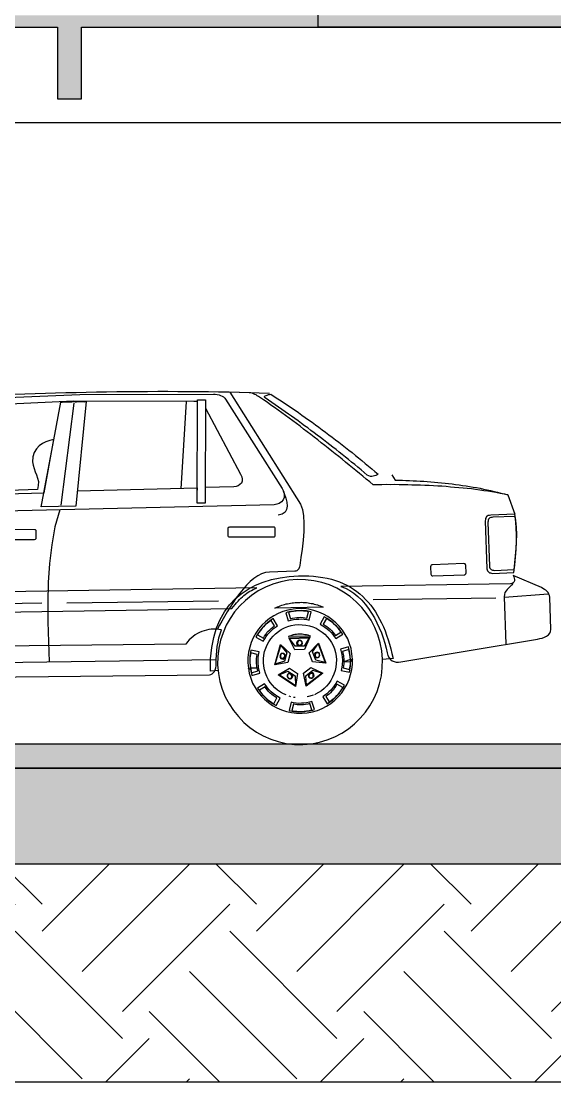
# Model space of a CAD drawing. Header units: metres. Extents: x 2750 to 2938, y 1259 to 1403.
# Drawn here: x 2907.512 to 2909.747, y 1377.209 to 1381.647 of the extents above; entities that cross this region are included whole.
import ezdxf

# ---------------------------------------------------------------- set-up
doc = ezdxf.new("R2010")
doc.units = ezdxf.units.M
for name, color, linetype in [('4', 6, 'Continuous'), ('A', 3, 'Continuous'), ('HATCH', 250, 'Continuous'), ('MURO', 5, 'Continuous'), ('SECCION', 6, 'Continuous')]:
    doc.layers.add(name, color=color, linetype=linetype)

# ---------------------------------------------------------------- blocks, each defined once
blk = doc.blocks.new('autos atras')
at = {"color": 8}
blk.add_line((439.3916, -208.9678), (439.4209, -209.0492), dxfattribs=at)
at = {"color": 8, "linetype": 'Continuous'}
for points in [[(438.446, -208.941), (438.4526, -208.9549), (438.4552, -208.967), (438.4542, -208.9787), (438.4503, -208.9886), (438.4435, -208.9969), (438.4343, -209.0034), (438.4239, -209.0071), (438.4123, -209.009), (436.5642, -209.0529)], [(437.1292, -208.568), (437.5997, -208.548), (438.1582, -208.5462), (438.1664, -208.5467), (438.1745, -208.5477), (438.1821, -208.5493), (438.1885, -208.5515), (438.195, -208.5549), (438.2009, -208.5583), (438.2056, -208.5628), (438.2092, -208.5674), (438.446, -208.941)], [(438.393, -208.5432), (438.3505, -208.5417), (438.3081, -208.5407), (438.2656, -208.5397), (438.2232, -208.5387), (438.1802, -208.5377), (438.1377, -208.5373), (438.0953, -208.5369), (438.0528, -208.5365), (438.0098, -208.5361), (437.9674, -208.5357), (437.925, -208.5359), (437.8819, -208.536), (437.8395, -208.5362), (437.7965, -208.537), (437.7541, -208.5371), (437.7111, -208.5379), (437.6687, -208.5387), (437.6257, -208.5394), (437.5833, -208.5408), (437.5403, -208.5415), (437.4973, -208.5429), (437.4549, -208.5442), (437.4119, -208.5456), (437.3689, -208.5469), (437.3265, -208.5482)], [(438.9053, -208.884), (438.9197, -208.9059), (438.9348, -208.9062), (438.9499, -208.9065), (438.9644, -208.9074), (438.9796, -208.9077), (438.9947, -208.9086), (439.0092, -208.9089), (439.0243, -208.9098), (439.0389, -208.9107), (439.054, -208.9122), (439.0686, -208.9131), (439.0837, -208.9146), (439.0983, -208.9155), (439.1134, -208.9169), (439.128, -208.9184), (439.1425, -208.9205), (439.1577, -208.922), (439.1722, -208.924), (439.1868, -208.9261), (439.2019, -208.9281), (439.2165, -208.9302), (439.2311, -208.9323), (439.2457, -208.9349), (439.2602, -208.9376), (439.2748, -208.9402), (439.2894, -208.9435), (439.304, -208.9461), (439.3186, -208.9493), (439.3332, -208.9532), (439.3478, -208.9564), (439.3624, -208.9602), (439.377, -208.964), (439.3916, -208.9678), (439.3752, -208.9646), (439.3583, -208.9614), (439.3414, -208.9582), (439.3245, -208.9556), (439.3076, -208.953), (439.2907, -208.9504), (439.2732, -208.9478), (439.2563, -208.9458), (439.2388, -208.9432), (439.2214, -208.9412), (439.2039, -208.9397), (439.1864, -208.9377), (439.1684, -208.9363), (439.1509, -208.9349), (439.1329, -208.9334), (439.1154, -208.932), (439.0974, -208.9312), (439.0793, -208.9298), (439.0619, -208.9289), (439.0439, -208.9281), (439.0258, -208.9278), (439.0078, -208.927), (438.9898, -208.9267), (438.9717, -208.9259), (438.9537, -208.9256), (438.9357, -208.9253), (438.9171, -208.9251), (438.8991, -208.9254), (438.881, -208.9251), (438.863, -208.9255), (438.845, -208.9252), (438.827, -208.9255), (438.8128, -208.9136), (438.7981, -208.9016), (438.7839, -208.8902), (438.7698, -208.8783), (438.755, -208.8664), (438.7409, -208.8544), (438.7261, -208.843), (438.712, -208.8311), (438.6972, -208.8191), (438.6831, -208.8078), (438.6683, -208.7958), (438.6536, -208.7845), (438.6395, -208.7725), (438.6247, -208.7611), (438.61, -208.7498), (438.5952, -208.7378), (438.5805, -208.7265), (438.5658, -208.7151), (438.5505, -208.7038), (438.5357, -208.6924), (438.521, -208.681), (438.5057, -208.6697), (438.4904, -208.6583), (438.4756, -208.647), (438.4603, -208.6362), (438.445, -208.6248), (438.4297, -208.6135), (438.4144, -208.6027), (438.3991, -208.5919), (438.3832, -208.5806), (438.3679, -208.5698), (438.352, -208.5591), (438.3473, -208.5557), (438.342, -208.5529), (438.3373, -208.5494), (438.3314, -208.5472), (438.3262, -208.5444), (438.3203, -208.5428), (438.3145, -208.5411), (438.3081, -208.5407), (438.2273, -208.5386), (438.5233, -209.0071), (438.5312, -209.0284), (438.5358, -209.0551), (438.5369, -209.0865), (438.5364, -209.1213), (438.5335, -209.158), (438.5295, -209.1947), (438.5249, -209.2302), (438.5203, -209.264), (438.5192, -209.2687), (438.5175, -209.2728), (438.5159, -209.2769), (438.5136, -209.2799), (438.5108, -209.2828), (438.5073, -209.2852), (438.5033, -209.2864), (438.4986, -209.2871), (438.3929, -209.2907), (438.3761, -209.2928), (438.3599, -209.2983), (438.3438, -209.3067), (438.3283, -209.3174), (438.3122, -209.3305), (438.2974, -209.3453), (438.2826, -209.3619), (438.2684, -209.3795), (438.2542, -209.3984), (438.2411, -209.4178), (438.2281, -209.4378), (438.2163, -209.4572), (438.2044, -209.4772), (438.1937, -209.4959), (438.1836, -209.5136), (438.174, -209.5306)], [(438.8483, -208.8816), (438.8437, -208.8845), (438.8385, -208.887), (438.8333, -208.8888), (438.8275, -208.8901), (438.8217, -208.8907), (438.8159, -208.8903), (438.8095, -208.8886), (438.8025, -208.8853), (438.7895, -208.8745), (438.7765, -208.8631), (438.7629, -208.8523), (438.75, -208.8414), (438.737, -208.8306), (438.724, -208.8204), (438.711, -208.8096), (438.6981, -208.7994), (438.6851, -208.7891), (438.6721, -208.7783), (438.6585, -208.7681), (438.6456, -208.7579), (438.6326, -208.7482), (438.6196, -208.738), (438.6061, -208.7277), (438.5931, -208.7181), (438.5796, -208.7079), (438.5666, -208.6982), (438.5531, -208.688), (438.5401, -208.6784), (438.5266, -208.6687), (438.513, -208.6585), (438.4995, -208.6488), (438.4859, -208.6392), (438.4724, -208.6296), (438.4583, -208.62), (438.4447, -208.6103), (438.4312, -208.6007), (438.4171, -208.5905), (438.4029, -208.5808), (438.3888, -208.5712), (438.3747, -208.5616), (438.3723, -208.5587), (438.3729, -208.5564), (438.3752, -208.554), (438.3786, -208.5522), (438.3832, -208.5504), (438.3884, -208.5485), (438.3936, -208.5473), (438.3983, -208.546), (438.413, -208.5557), (438.4277, -208.5653), (438.4424, -208.5749), (438.4565, -208.5845), (438.4712, -208.5942), (438.4859, -208.6038), (438.5, -208.614), (438.5147, -208.6236), (438.5289, -208.6338), (438.543, -208.644), (438.5571, -208.6542), (438.5713, -208.6639), (438.586, -208.6741), (438.5995, -208.6849), (438.6136, -208.6951), (438.6278, -208.7053), (438.6419, -208.7161), (438.6561, -208.7263), (438.6696, -208.7371), (438.6838, -208.7479), (438.6979, -208.7587), (438.7115, -208.7695), (438.725, -208.7803), (438.7392, -208.7911), (438.7527, -208.8025), (438.7663, -208.8133), (438.7804, -208.8246), (438.794, -208.836), (438.8076, -208.8474), (438.8212, -208.8588), (438.8347, -208.8702), (438.8483, -208.8816)], [(438.0924, -208.5707), (438.0902, -208.5777), (438.0838, -208.5772), (438.0768, -208.5767), (437.5729, -208.5764), (437.1843, -208.5932)], [(437.4897, -208.7371), (437.5189, -208.5797), (437.5258, -208.5796), (437.5328, -208.5789), (437.5392, -208.5787), (437.5462, -208.5786), (437.5531, -208.5785), (437.5595, -208.5784), (437.5659, -208.5783), (437.5729, -208.5776), (437.5793, -208.578), (437.5857, -208.5779), (437.592, -208.5778), (437.599, -208.5777), (437.6054, -208.5776), (437.6118, -208.5775), (437.6188, -208.5779), (437.6252, -208.5778), (437.5818, -209.0145), (437.4377, -209.0182), (437.4483, -208.9611), (437.4483, -208.9599), (437.4897, -208.7371)], [(437.5742, -208.5839), (437.5196, -209.0115)], [(438.0448, -208.5767), (438.0223, -208.9427)], [(438.1249, -208.5701), (438.1245, -209.002), (438.0908, -209.0026), (438.0924, -208.5707), (438.1249, -208.5701)], [(438.125, -208.605), (438.2717, -208.8814), (438.2771, -208.8917), (438.279, -208.9016), (438.2786, -208.9103), (438.2753, -208.9185), (438.2696, -208.925), (438.2621, -208.9298), (438.2534, -208.9328), (438.2436, -208.9342), (438.1245, -208.9369), (438.1245, -208.9403)], [(437.4902, -208.736), (437.4735, -208.7398), (437.4573, -208.7453), (437.4423, -208.7531), (437.4285, -208.7632), (437.4171, -208.7756), (437.4081, -208.7909), (437.4026, -208.809), (437.4012, -208.8294), (437.4032, -208.8439), (437.4076, -208.8578), (437.4124, -208.8711), (437.4179, -208.8843), (437.4222, -208.8976), (437.4254, -208.9121), (437.4251, -208.9284), (437.4219, -208.9458), (436.9863, -208.9612)], [(436.6983, -208.9791), (437.4495, -208.9599), (437.4902, -208.736)], [(437.5882, -208.9505), (438.0908, -208.938), (438.091, -208.9485)], [(438.4502, -208.9514), (438.4563, -208.9658), (438.4612, -208.9814), (438.4656, -208.9982), (438.4665, -209.0145), (438.465, -209.029), (438.4582, -209.0408), (438.4467, -209.0491), (438.4288, -209.0523)], [(437.5147, -209.0302), (437.495, -209.1021), (437.4812, -209.1773), (437.4722, -209.2553), (437.4666, -209.3351), (437.4646, -209.4165), (437.4649, -209.4996), (437.4675, -209.5833), (437.4713, -209.6669)], [(439.4209, -209.0492), (439.3193, -209.0528), (439.314, -209.0535), (439.3088, -209.0547), (439.3048, -209.0565), (439.3019, -209.0589), (439.2997, -209.0624), (439.2974, -209.066), (439.2969, -209.0712), (439.2964, -209.0764), (439.3035, -209.2774), (439.3042, -209.2821), (439.306, -209.2861), (439.3083, -209.289), (439.3113, -209.2912), (439.3148, -209.2935), (439.3183, -209.2946), (439.3224, -209.2957), (439.3265, -209.2962), (439.416, -209.2929), (439.42, -209.2614), (439.4235, -209.2288), (439.4259, -209.1962), (439.4276, -209.1642), (439.4282, -209.1334), (439.4271, -209.1032), (439.4249, -209.0753), (439.4209, -209.0492)], [(439.4211, -209.058), (439.3287, -209.0613), (439.3235, -209.062), (439.3194, -209.0627), (439.3154, -209.0645), (439.3125, -209.0669), (439.3103, -209.0698), (439.3086, -209.0733), (439.3081, -209.0774), (439.3076, -209.0826), (439.3138, -209.2668), (439.3144, -209.2708), (439.3162, -209.2743), (439.318, -209.2772), (439.321, -209.2795), (439.3239, -209.2811), (439.3274, -209.2822), (439.3309, -209.2833), (439.335, -209.2838), (439.4169, -209.2806), (439.4205, -209.2515), (439.4234, -209.2224), (439.4258, -209.1927), (439.427, -209.1631), (439.4277, -209.1346), (439.4266, -209.1072), (439.4244, -209.0817), (439.4211, -209.058)], [(437.4103, -209.1135), (437.2244, -209.1133), (437.2221, -209.1139), (437.2198, -209.1151), (437.2186, -209.1175), (437.2181, -209.1198), (437.218, -209.1477), (437.2186, -209.15), (437.2198, -209.1523), (437.2216, -209.154), (437.2245, -209.1545), (437.4099, -209.1542), (437.4128, -209.1535), (437.4151, -209.1523), (437.4162, -209.1506), (437.4168, -209.1477), (437.4169, -209.1203), (437.4162, -209.1174), (437.415, -209.1151), (437.4133, -209.114), (437.4103, -209.1135)], [(438.4111, -209.1026), (438.2257, -209.103), (438.2228, -209.1037), (438.2205, -209.1049), (438.2193, -209.1066), (438.2188, -209.1096), (438.2187, -209.1369), (438.2193, -209.1398), (438.2206, -209.1421), (438.2223, -209.1432), (438.2252, -209.1437), (438.4112, -209.1439), (438.4135, -209.1433), (438.4158, -209.1421), (438.417, -209.1397), (438.4175, -209.1374), (438.4176, -209.1095), (438.417, -209.1072), (438.4158, -209.1049), (438.414, -209.1032), (438.4111, -209.1026)], [(439.2066, -209.2553), (439.0753, -209.26), (439.0724, -209.2606), (439.0701, -209.2624), (439.0684, -209.2647), (439.0679, -209.2683), (439.069, -209.299), (439.0697, -209.3025), (439.0715, -209.3048), (439.0738, -209.3065), (439.0773, -209.307), (439.208, -209.3024), (439.2115, -209.3017), (439.2138, -209.3), (439.2155, -209.2976), (439.216, -209.2941), (439.2149, -209.2627), (439.2142, -209.2598), (439.2125, -209.2569), (439.2101, -209.2558), (439.2066, -209.2553)], [(438.1782, -209.7026), (438.1457, -209.7049), (438.1465, -209.6543), (438.1515, -209.6071), (438.1595, -209.564), (438.1715, -209.5248), (438.1866, -209.4891), (438.2041, -209.4574), (438.2251, -209.4285), (438.249, -209.4031), (438.2748, -209.3812), (438.3035, -209.3621), (438.334, -209.3458), (438.3669, -209.3324), (438.4016, -209.3225), (438.4375, -209.3149), (438.4758, -209.3096), (438.5147, -209.3071), (438.5362, -209.3068), (438.5577, -209.307), (438.5781, -209.3084), (438.5973, -209.3103), (438.6165, -209.3135), (438.6352, -209.3166), (438.6527, -209.321), (438.6696, -209.3265), (438.686, -209.332), (438.7018, -209.3387), (438.7171, -209.346), (438.7317, -209.3539), (438.7453, -209.3629), (438.7588, -209.3726), (438.7718, -209.3822), (438.7842, -209.393), (438.7954, -209.405), (438.8067, -209.417), (438.8174, -209.4296), (438.8275, -209.4434), (438.837, -209.4578), (438.846, -209.4722), (438.8544, -209.4877), (438.8623, -209.5038), (438.8701, -209.5205), (438.8774, -209.5373), (438.8835, -209.5552), (438.8897, -209.5737), (438.8958, -209.5927), (438.9008, -209.6124), (438.9058, -209.6321), (438.9103, -209.6529), (438.8661, -209.656), (438.8661, -209.6514), (438.8658, -209.6514)], [(439.4133, -209.3051), (439.4163, -209.3103), (439.4175, -209.3161), (439.4188, -209.3219), (439.4183, -209.3271), (439.4167, -209.3324), (439.4132, -209.3365), (439.4092, -209.3389), (439.4028, -209.3402), (438.6922, -209.3511), (438.7109, -209.3583), (438.7297, -209.3679), (438.7467, -209.3797), (438.7632, -209.3934), (438.7792, -209.4088), (438.7935, -209.4254), (438.8077, -209.4432), (438.8203, -209.4621), (438.8323, -209.4823), (438.8431, -209.503), (438.8528, -209.5238), (438.8619, -209.5451), (438.8692, -209.5665), (438.876, -209.5879), (438.881, -209.6087), (438.8854, -209.629), (438.8891, -209.6399), (438.8939, -209.6491), (438.8999, -209.6566), (438.9069, -209.6617), (438.9151, -209.6656), (438.9239, -209.6672), (438.9332, -209.6676), (438.9431, -209.6663), (439.5157, -209.5713), (439.5255, -209.5693), (439.5347, -209.5668), (439.5446, -209.5632), (439.5532, -209.559), (439.5607, -209.5536), (439.5664, -209.5471), (439.5703, -209.5401), (439.5713, -209.5313), (439.5666, -209.3954), (439.5659, -209.3884), (439.5634, -209.3827), (439.5598, -209.3769), (439.5551, -209.3718), (439.5498, -209.3672), (439.5439, -209.3632), (439.538, -209.3593), (439.5316, -209.3553), (439.4133, -209.3051)], [(438.2358, -209.4429), (438.2426, -209.4346), (438.2488, -209.4264), (438.2557, -209.4193), (438.2614, -209.4122), (438.2676, -209.4057), (438.2734, -209.3998), (438.2797, -209.3945), (438.2854, -209.3891), (438.2917, -209.3844), (438.298, -209.3796), (438.3043, -209.3754), (438.3106, -209.3712), (438.3175, -209.3676), (438.3245, -209.364), (438.3319, -209.3604), (438.34, -209.3568), (436.2278, -209.3902)], [(436.2903, -209.4746), (438.2358, -209.4429)], [(438.5091, -209.3223), (438.4737, -209.3253), (438.4401, -209.3317), (438.4072, -209.3416), (438.376, -209.3544), (438.346, -209.37), (438.3185, -209.3885), (438.2927, -209.4093), (438.2687, -209.4324), (438.247, -209.4572), (438.2284, -209.4849), (438.212, -209.5136), (438.1986, -209.5447), (438.1881, -209.5762), (438.1806, -209.6095), (438.1765, -209.6439), (438.176, -209.6794), (438.179, -209.7147), (438.1854, -209.7483), (438.1953, -209.7813), (438.208, -209.8124), (438.2237, -209.8424), (438.2422, -209.87), (438.263, -209.8957), (438.2861, -209.9197), (438.3109, -209.9414), (438.3385, -209.9601), (438.3673, -209.9764), (438.3983, -209.9898), (438.4299, -210.0003), (438.4632, -210.0079), (438.4975, -210.0119), (438.533, -210.0124), (438.5684, -210.0095), (438.602, -210.003), (438.635, -209.9932), (438.6661, -209.9804), (438.6961, -209.9648), (438.7236, -209.9463), (438.7494, -209.9254), (438.7734, -209.9023), (438.7951, -209.8776), (438.8138, -209.8499), (438.8301, -209.8211), (438.8435, -209.7901), (438.854, -209.7585), (438.8616, -209.7253), (438.8656, -209.6909), (438.8661, -209.6554), (438.8632, -209.62), (438.8568, -209.5865), (438.8469, -209.5535), (438.8341, -209.5223), (438.8185, -209.4924), (438.7999, -209.4648), (438.7792, -209.439), (438.7561, -209.415), (438.7313, -209.3934), (438.7036, -209.3747), (438.6748, -209.3583), (438.6438, -209.3449), (438.6122, -209.3345), (438.5789, -209.3269), (438.5446, -209.3229), (438.5091, -209.3223)], [(439.4115, -209.3389), (439.4064, -209.3453), (439.4007, -209.3513), (439.395, -209.3572), (439.3887, -209.3631), (439.3836, -209.3696), (439.3791, -209.3766), (439.3769, -209.3848), (439.3759, -209.3947), (439.3829, -209.5922)], [(439.3411, -209.3994), (438.8268, -209.4068)], [(439.3765, -209.3953), (439.5605, -209.3816)], [(437.4396, -209.421), (436.5402, -209.4358)], [(438.1794, -209.4125), (437.5443, -209.4209)], [(438.5136, -209.4438), (438.4916, -209.4459), (438.4701, -209.4498), (438.4493, -209.4559), (438.4291, -209.4639), (438.4107, -209.4741), (438.3929, -209.4854), (438.3763, -209.4991), (438.3614, -209.5133), (438.3477, -209.5298), (438.3359, -209.5469), (438.3251, -209.5657), (438.3168, -209.585), (438.3102, -209.6055), (438.3053, -209.6265), (438.3028, -209.648), (438.3026, -209.6707), (438.3047, -209.6927), (438.3086, -209.7142), (438.3148, -209.735), (438.3227, -209.7552), (438.3329, -209.7736), (438.3443, -209.7914), (438.3579, -209.808), (438.3721, -209.8229), (438.3887, -209.8366), (438.4057, -209.8485), (438.4245, -209.8592), (438.4439, -209.8675), (438.4643, -209.8742), (438.4853, -209.879), (438.5069, -209.8815), (438.5295, -209.8817), (438.5516, -209.8796), (438.573, -209.8757), (438.5939, -209.8695), (438.6141, -209.8616), (438.6325, -209.8514), (438.6503, -209.8401), (438.6669, -209.8264), (438.6817, -209.8116), (438.6954, -209.7957), (438.7073, -209.7786), (438.718, -209.7598), (438.7264, -209.7405), (438.733, -209.72), (438.7379, -209.699), (438.7404, -209.6774), (438.7406, -209.6548), (438.7384, -209.6327), (438.7346, -209.6113), (438.7284, -209.5905), (438.7205, -209.5703), (438.7103, -209.5519), (438.6989, -209.534), (438.6852, -209.5174), (438.6704, -209.5026), (438.6545, -209.4889), (438.6374, -209.477), (438.6186, -209.4663), (438.5993, -209.4579), (438.5788, -209.4513), (438.5579, -209.4465), (438.5363, -209.4439), (438.5136, -209.4438)], [(438.4159, -209.4414), (438.4217, -209.439), (438.4269, -209.4366), (438.4326, -209.4342), (438.4384, -209.4317), (438.4442, -209.4299), (438.4506, -209.428), (438.4563, -209.4262), (438.4627, -209.4243), (438.4685, -209.4231), (438.4749, -209.4218), (438.4812, -209.4205), (438.4876, -209.4198), (438.494, -209.4191), (438.5004, -209.4184), (438.5068, -209.4177), (438.5131, -209.4176), (438.5201, -209.4175), (438.5271, -209.4174), (438.5341, -209.4178), (438.5405, -209.4183), (438.5475, -209.4187), (438.5545, -209.4198), (438.5609, -209.4208), (438.5673, -209.4219), (438.5743, -209.4229), (438.5807, -209.4246), (438.5871, -209.4262), (438.5936, -209.4284), (438.5994, -209.43), (438.6058, -209.4322), (438.6123, -209.4344), (438.6181, -209.4372), (438.4159, -209.4414)], [(438.4086, -209.4851), (438.3971, -209.4929), (438.3868, -209.5012), (438.377, -209.5095), (438.3679, -209.519), (438.3588, -209.5291), (438.3508, -209.5397), (438.3435, -209.5508), (438.3361, -209.5632), (438.3672, -209.5795), (438.3735, -209.5695), (438.3797, -209.5601), (438.3865, -209.5506), (438.3939, -209.5424), (438.4013, -209.5347), (438.4099, -209.5276), (438.4185, -209.521), (438.4271, -209.5151), (438.4086, -209.4851)], [(438.4, -209.4929), (438.3914, -209.4988), (438.3828, -209.5054), (438.3753, -209.5119), (438.3679, -209.5196), (438.3617, -209.5272), (438.3554, -209.5355), (438.3492, -209.5443), (438.3435, -209.5537), (438.3676, -209.5667), (438.3721, -209.559), (438.3772, -209.5514), (438.3823, -209.5443), (438.388, -209.5378), (438.3943, -209.5319), (438.4006, -209.5266), (438.4075, -209.5212), (438.4144, -209.5164), (438.4, -209.4929)], [(438.5679, -209.4573), (438.5609, -209.4557), (438.5545, -209.4547), (438.5475, -209.4536), (438.5411, -209.4531), (438.5347, -209.4527), (438.5277, -209.4522), (438.5213, -209.4524), (438.5149, -209.4525), (438.508, -209.4526), (438.5016, -209.4533), (438.4952, -209.454), (438.4882, -209.4553), (438.4813, -209.456), (438.4749, -209.4578), (438.468, -209.4591), (438.461, -209.461), (438.4715, -209.4945), (438.4825, -209.4914), (438.4941, -209.4894), (438.5051, -209.4881), (438.5161, -209.4873), (438.5278, -209.4871), (438.5382, -209.4881), (438.5493, -209.4896), (438.5598, -209.4918), (438.5679, -209.4573)], [(438.5563, -209.4569), (438.5458, -209.4548), (438.5353, -209.4538), (438.5254, -209.4529), (438.5149, -209.453), (438.5045, -209.4538), (438.4941, -209.4551), (438.4836, -209.4577), (438.4726, -209.4602), (438.4807, -209.4862), (438.4893, -209.4837), (438.4986, -209.4824), (438.5073, -209.4811), (438.516, -209.4803), (438.5247, -209.4802), (438.5335, -209.4812), (438.5416, -209.4822), (438.5498, -209.4838), (438.5563, -209.4569)], [(438.6998, -209.5503), (438.692, -209.5388), (438.6843, -209.5285), (438.6754, -209.5188), (438.6659, -209.5096), (438.6565, -209.5011), (438.6459, -209.4931), (438.6341, -209.4852), (438.6223, -209.4779), (438.606, -209.509), (438.616, -209.5152), (438.6254, -209.5214), (438.6349, -209.5282), (438.6431, -209.5356), (438.6508, -209.5436), (438.658, -209.5516), (438.6645, -209.5602), (438.6705, -209.5694), (438.6998, -209.5503)], [(438.6921, -209.5423), (438.6861, -209.5331), (438.6801, -209.5251), (438.673, -209.5171), (438.6659, -209.5102), (438.6577, -209.5034), (438.6494, -209.4972), (438.6406, -209.4909), (438.6312, -209.4853), (438.6182, -209.5093), (438.6259, -209.5138), (438.6335, -209.5189), (438.6406, -209.5246), (438.6471, -209.5303), (438.6536, -209.536), (438.659, -209.5429), (438.6643, -209.5498), (438.6691, -209.5567), (438.6921, -209.5423)], [(438.192, -209.532), (438.1815, -209.531), (438.1705, -209.5301), (438.16, -209.5303), (438.1496, -209.5304), (438.1397, -209.5318), (438.1293, -209.5337), (438.1194, -209.5368), (438.1096, -209.5399), (438.1004, -209.5435), (438.0912, -209.5483), (438.0825, -209.5537), (438.0739, -209.5603), (438.0653, -209.5668), (438.0573, -209.5745), (438.0499, -209.5828), (438.0425, -209.5922), (436.3358, -209.6104)], [(436.3869, -209.739), (438.1413, -209.7212), (438.1477, -209.72), (438.1535, -209.7169), (438.158, -209.7122), (438.1626, -209.7063), (438.1659, -209.6993), (438.1681, -209.6917), (438.1697, -209.6829), (438.1701, -209.6748), (438.1704, -209.6568), (438.1707, -209.6388), (438.1721, -209.6207), (438.1747, -209.6027), (438.1778, -209.5846), (438.1816, -209.5665), (438.1865, -209.549), (438.192, -209.532)], [(438.4625, -209.8044), (438.4525, -209.8005), (438.4396, -209.7932), (438.4273, -209.7847), (438.416, -209.775), (438.406, -209.7647), (438.3965, -209.7533), (438.3887, -209.7412), (438.3815, -209.728), (438.376, -209.7141), (438.3717, -209.6997), (438.3691, -209.6846), (438.3677, -209.6689), (438.368, -209.6532), (438.3694, -209.6381), (438.3727, -209.6235), (438.3776, -209.6089), (438.3832, -209.5955), (438.3905, -209.5825), (438.399, -209.5702), (438.4081, -209.559), (438.419, -209.5489), (438.4305, -209.5394), (438.4425, -209.5316), (438.4558, -209.5244), (438.4696, -209.5189), (438.4841, -209.5146), (438.4991, -209.512), (438.5148, -209.5106), (438.5305, -209.5109), (438.5456, -209.5124), (438.5602, -209.5156), (438.5749, -209.5206), (438.5883, -209.5261), (438.6012, -209.5335), (438.6136, -209.542), (438.6248, -209.551), (438.6349, -209.5619), (438.6444, -209.5734), (438.6521, -209.5854), (438.6594, -209.5987), (438.6648, -209.6125), (438.6692, -209.627), (438.6718, -209.6421), (438.6732, -209.6577), (438.6729, -209.6734), (438.6714, -209.6885), (438.6682, -209.7031), (438.6632, -209.7178), (438.6576, -209.7312), (438.6503, -209.7441), (438.6418, -209.7565), (438.6321, -209.7677), (438.6219, -209.7778), (438.6104, -209.7873), (438.5983, -209.795), (438.5862, -209.8017), (438.5862, -209.8017)], [(438.4733, -209.5601), (438.4784, -209.5577), (438.4837, -209.5559), (438.4889, -209.5541), (438.494, -209.5522), (438.4998, -209.551), (438.5056, -209.5503), (438.5114, -209.5496), (438.5173, -209.5495), (438.5236, -209.5494), (438.53, -209.5498), (438.5359, -209.5503), (438.5417, -209.5514), (438.5481, -209.5524), (438.554, -209.5541), (438.5592, -209.5563), (438.5651, -209.5585), (438.4733, -209.5601)], [(438.5617, -209.5638), (438.5393, -209.6142), (438.4998, -209.6155), (438.474, -209.5665), (438.5617, -209.5638)], [(438.5594, -209.5656), (438.5379, -209.6003), (438.5007, -209.6015), (438.4763, -209.5688), (438.5594, -209.5656)], [(438.5183, -209.5762), (438.5137, -209.5775), (438.5102, -209.5798), (438.508, -209.5839), (438.5069, -209.5886), (438.5082, -209.5932), (438.5105, -209.5967), (438.5141, -209.599), (438.5187, -209.6), (438.5233, -209.5988), (438.5274, -209.5964), (438.5296, -209.5923), (438.5307, -209.5876), (438.5295, -209.583), (438.5265, -209.5795), (438.523, -209.5773), (438.5183, -209.5762)], [(438.5189, -209.5774), (438.5154, -209.578), (438.5126, -209.5804), (438.5103, -209.5839), (438.5098, -209.5874), (438.5104, -209.5909), (438.5128, -209.5937), (438.5163, -209.596), (438.5198, -209.5965), (438.5233, -209.5953), (438.5267, -209.5929), (438.529, -209.59), (438.5295, -209.5865), (438.5283, -209.583), (438.5259, -209.5801), (438.523, -209.5779), (438.5189, -209.5774)], [(438.3156, -209.6176), (438.3114, -209.6438), (438.3107, -209.67), (438.3135, -209.6966), (438.3192, -209.7239), (438.3528, -209.7134), (438.3477, -209.6908), (438.3456, -209.6682), (438.3458, -209.6467), (438.3494, -209.6251), (438.3156, -209.6176)], [(438.3152, -209.6292), (438.3115, -209.6496), (438.3113, -209.6699), (438.3134, -209.6908), (438.3179, -209.7123), (438.3439, -209.7037), (438.3401, -209.6863), (438.3386, -209.6689), (438.3389, -209.652), (438.3421, -209.6351), (438.3152, -209.6292)], [(438.439, -209.5939), (438.4803, -209.6309), (438.4694, -209.6689), (438.4149, -209.6786), (438.439, -209.5939)], [(438.4402, -209.5974), (438.4663, -209.6283), (438.4559, -209.6639), (438.4172, -209.6768), (438.4402, -209.5974)], [(438.6287, -209.6713), (438.5739, -209.6659), (438.5599, -209.6284), (438.5987, -209.5887), (438.6287, -209.6713)], [(438.6258, -209.6696), (438.5866, -209.6598), (438.5738, -209.6246), (438.5976, -209.5917), (438.6258, -209.6696)], [(438.603, -209.6334), (438.6006, -209.6294), (438.5971, -209.6271), (438.593, -209.626), (438.5884, -209.6267), (438.5843, -209.6291), (438.5815, -209.6326), (438.5804, -209.6373), (438.5811, -209.6419), (438.5835, -209.646), (438.587, -209.6482), (438.5917, -209.6493), (438.5963, -209.6486), (438.6003, -209.6462), (438.6026, -209.6427), (438.6037, -209.6381), (438.603, -209.6334)], [(438.6025, -209.6351), (438.6007, -209.6317), (438.5971, -209.6294), (438.5936, -209.6283), (438.5902, -209.629), (438.5873, -209.6308), (438.585, -209.6343), (438.5839, -209.6378), (438.5846, -209.6413), (438.5864, -209.6447), (438.5899, -209.647), (438.5934, -209.6481), (438.5969, -209.6475), (438.6003, -209.6457), (438.602, -209.6421), (438.6031, -209.6386), (438.6025, -209.6351)], [(438.7276, -209.7096), (438.7324, -209.6834), (438.7325, -209.6572), (438.7297, -209.6306), (438.724, -209.6034), (438.6904, -209.6138), (438.6955, -209.6364), (438.6982, -209.6584), (438.6974, -209.6805), (438.6937, -209.7021), (438.7276, -209.7096)], [(438.728, -209.698), (438.7317, -209.6776), (438.7319, -209.6573), (438.7298, -209.6364), (438.7253, -209.615), (438.6993, -209.623), (438.7031, -209.6409), (438.7046, -209.6583), (438.7043, -209.6752), (438.7011, -209.6921), (438.728, -209.698)], [(438.1693, -209.6574), (436.3452, -209.6829)], [(438.4375, -209.6392), (438.437, -209.6439), (438.4382, -209.6485), (438.4412, -209.6519), (438.4453, -209.6542), (438.45, -209.6547), (438.4546, -209.6529), (438.458, -209.6499), (438.4602, -209.6458), (438.4608, -209.6412), (438.4589, -209.6366), (438.456, -209.6337), (438.4519, -209.6314), (438.4472, -209.631), (438.4426, -209.6322), (438.4397, -209.6351), (438.4375, -209.6392)], [(438.4386, -209.6387), (438.4387, -209.6427), (438.4393, -209.6462), (438.4417, -209.6491), (438.4452, -209.6507), (438.4487, -209.6512), (438.4522, -209.65), (438.4551, -209.6476), (438.4567, -209.6441), (438.4572, -209.6401), (438.456, -209.6366), (438.4537, -209.6337), (438.4507, -209.632), (438.4466, -209.6315), (438.4432, -209.6328), (438.4403, -209.6351), (438.4386, -209.6387)], [(438.7042, -209.667), (438.732, -209.6648), (438.7319, -209.6573), (438.7042, -209.667)], [(438.7406, -209.6548), (438.7326, -209.6648), (438.7325, -209.6572), (438.7406, -209.6548)], [(438.3135, -209.6966), (438.3048, -209.6939), (438.3047, -209.6927), (438.3135, -209.6966)], [(438.314, -209.6932), (438.3413, -209.6915), (438.3413, -209.6921), (438.314, -209.6932)], [(438.4296, -209.7202), (438.4774, -209.6926), (438.5103, -209.7146), (438.5026, -209.7694), (438.4296, -209.7202)], [(438.4331, -209.7201), (438.4706, -209.7049), (438.5012, -209.7253), (438.5019, -209.7665), (438.4331, -209.7201)], [(438.4723, -209.7357), (438.4764, -209.7373), (438.4811, -209.7373), (438.4851, -209.736), (438.4885, -209.7325), (438.4908, -209.7284), (438.4907, -209.7237), (438.4889, -209.7197), (438.4859, -209.7162), (438.4812, -209.7146), (438.4766, -209.7141), (438.4725, -209.7159), (438.4691, -209.7195), (438.4674, -209.7236), (438.4675, -209.7282), (438.4694, -209.7322), (438.4723, -209.7357)], [(438.4723, -209.7339), (438.4758, -209.7356), (438.4793, -209.7356), (438.4828, -209.7343), (438.4856, -209.7319), (438.4867, -209.7285), (438.4867, -209.725), (438.4854, -209.7215), (438.483, -209.7186), (438.4795, -209.717), (438.4755, -209.717), (438.472, -209.7182), (438.4692, -209.7212), (438.4681, -209.7247), (438.4681, -209.7282), (438.4693, -209.7311), (438.4723, -209.7339)], [(438.5473, -209.7681), (438.5353, -209.7142), (438.5663, -209.6898), (438.6161, -209.7139), (438.5473, -209.7681)], [(438.5478, -209.7646), (438.5448, -209.7245), (438.574, -209.7013), (438.6132, -209.714), (438.5478, -209.7646)], [(438.5751, -209.7321), (438.578, -209.7286), (438.5797, -209.7245), (438.579, -209.7198), (438.5772, -209.7158), (438.5736, -209.713), (438.5689, -209.7113), (438.5643, -209.7114), (438.5603, -209.7138), (438.5574, -209.7173), (438.5558, -209.7214), (438.5559, -209.7261), (438.5582, -209.7301), (438.5618, -209.7329), (438.5665, -209.7346), (438.5711, -209.7345), (438.5751, -209.7321)], [(438.5734, -209.7321), (438.5757, -209.7292), (438.5767, -209.7251), (438.5767, -209.7216), (438.5755, -209.7182), (438.5725, -209.7159), (438.569, -209.7148), (438.5649, -209.7154), (438.5615, -209.7172), (438.5592, -209.7202), (438.5581, -209.7237), (438.5582, -209.7272), (438.56, -209.7306), (438.5629, -209.7329), (438.5664, -209.734), (438.5699, -209.7339), (438.5734, -209.7321)], [(438.3434, -209.7763), (438.3512, -209.7878), (438.3589, -209.7981), (438.3678, -209.8085), (438.3767, -209.8176), (438.3867, -209.8261), (438.3973, -209.8341), (438.4091, -209.842), (438.4209, -209.8493), (438.4372, -209.8183), (438.4272, -209.812), (438.4178, -209.8058), (438.4083, -209.799), (438.4001, -209.7916), (438.3924, -209.7836), (438.3853, -209.7756), (438.3787, -209.767), (438.3727, -209.7578), (438.3434, -209.7763)], [(438.6346, -209.8421), (438.6461, -209.8343), (438.6564, -209.8266), (438.6662, -209.8177), (438.6753, -209.8082), (438.6844, -209.7982), (438.6924, -209.7876), (438.7003, -209.7764), (438.7076, -209.7641), (438.676, -209.7478), (438.6703, -209.7577), (438.6641, -209.7671), (438.6573, -209.7766), (438.6499, -209.7848), (438.6419, -209.7925), (438.6339, -209.7997), (438.6253, -209.8062), (438.6161, -209.8122), (438.6346, -209.8421)], [(438.6432, -209.8344), (438.6518, -209.8284), (438.6604, -209.8218), (438.6679, -209.8153), (438.6753, -209.8076), (438.6821, -209.8), (438.6884, -209.7917), (438.6946, -209.7829), (438.7003, -209.7735), (438.6756, -209.7605), (438.6711, -209.7682), (438.666, -209.7758), (438.6609, -209.7829), (438.6546, -209.7894), (438.6489, -209.7959), (438.6426, -209.8012), (438.6357, -209.806), (438.6288, -209.8108), (438.6432, -209.8344)], [(438.3511, -209.7855), (438.3571, -209.7941), (438.3631, -209.8027), (438.3702, -209.8102), (438.3773, -209.817), (438.385, -209.8238), (438.3932, -209.8301), (438.4026, -209.8363), (438.412, -209.842), (438.4244, -209.8173), (438.4167, -209.8128), (438.4091, -209.8077), (438.4026, -209.8026), (438.3961, -209.7969), (438.3896, -209.7906), (438.3842, -209.7843), (438.3795, -209.7774), (438.3747, -209.7705), (438.3511, -209.7855)], [(438.577, -209.8053), (438.5713, -209.8077), (438.5568, -209.8121), (438.551, -209.8133), (438.551, -209.8133)], [(438.5828, -209.8029), (438.5851, -209.8023), (438.5862, -209.8017), (438.5862, -209.8017)], [(438.4748, -209.8089), (438.4806, -209.8111), (438.4812, -209.8111), (438.4812, -209.8111)], [(438.4753, -209.8699), (438.4817, -209.8715), (438.4887, -209.8726), (438.4951, -209.8736), (438.5015, -209.8741), (438.5085, -209.8745), (438.5149, -209.875), (438.5213, -209.8749), (438.5277, -209.8748), (438.5347, -209.8747), (438.541, -209.874), (438.5474, -209.8733), (438.5544, -209.872), (438.5613, -209.8713), (438.5677, -209.8694), (438.5746, -209.8681), (438.5816, -209.8663), (438.5711, -209.8322), (438.5601, -209.8353), (438.5485, -209.8378), (438.5375, -209.8392), (438.5265, -209.8399), (438.5154, -209.8401), (438.5044, -209.8391), (438.4939, -209.8376), (438.4834, -209.8355), (438.4753, -209.8699)], [(438.4869, -209.8703), (438.4974, -209.8724), (438.5079, -209.8734), (438.5178, -209.8744), (438.5282, -209.8742), (438.5381, -209.8734), (438.5486, -209.8721), (438.559, -209.8696), (438.57, -209.8671), (438.562, -209.841), (438.5533, -209.8435), (438.544, -209.8448), (438.5353, -209.8461), (438.5266, -209.8469), (438.5185, -209.847), (438.5097, -209.846), (438.5016, -209.845), (438.4934, -209.8434), (438.4869, -209.8703)], [(438.4935, -209.8138), (438.4952, -209.8143), (438.501, -209.8148), (438.501, -209.8148)]]:
    blk.add_lwpolyline(points, dxfattribs=at)
blk = doc.blocks.new('wdkms')
at = {"layer": 'HATCH', "transparency": 33554687}
h = blk.add_hatch(dxfattribs=at)
h.set_pattern_fill('AR-CONC', color=1, scale=0.002)
h.paths.add_polyline_path([(2803.5003, 1455.3844), (2805.9253, 1455.3844), (2805.9253, 1455.0844), (2806.0253, 1455.0844), (2806.0253, 1455.3844), (2808.6003, 1455.3844), (2808.6003, 1454.9844), (2809.0003, 1454.9844), (2809.0003, 1455.3844), (2810.7003, 1455.3844), (2810.7003, 1455.0844), (2810.8003, 1455.0844), (2810.8003, 1455.3844), (2812.8003, 1455.3844), (2812.8003, 1455.0844), (2812.9003, 1455.0844), (2812.9003, 1455.3844), (2814.4003, 1455.3844), (2814.4003, 1454.9844), (2814.8003, 1454.9844), (2814.8003, 1455.3844), (2817.7503, 1455.3844), (2817.7503, 1455.0844), (2817.8503, 1455.0844), (2817.8503, 1455.3844), (2820.8503, 1455.3844), (2820.8503, 1454.9844), (2821.2503, 1454.9844), (2821.2503, 1455.3844), (2821.9503, 1455.3844), (2821.9503, 1455.0844), (2822.0503, 1455.0844), (2822.0503, 1455.4344), (2792.2503, 1455.4344), (2792.2503, 1454.9844), (2792.6503, 1454.9844), (2792.6503, 1455.3844), (2795.9003, 1455.3844), (2795.9003, 1455.0844), (2796.0003, 1455.0844), (2796.0003, 1455.3844), (2799.2003, 1455.3844), (2799.2003, 1454.9844), (2799.6003, 1454.9844), (2799.6003, 1455.3844), (2801.6003, 1455.3844), (2801.6003, 1455.0844), (2801.7003, 1455.0844), (2801.7003, 1455.3844), (2803.1003, 1455.3844), (2803.1003, 1454.9844), (2803.5003, 1454.9844)])
at = {"layer": '4', "transparency": 33554687}
blk.add_lwpolyline([(2792.6503, 1455.3844), (2795.9003, 1455.3844), (2795.9003, 1455.0844), (2796.0003, 1455.0844), (2796.0003, 1455.3844), (2799.2003, 1455.3844), (2799.2003, 1454.9844), (2799.6003, 1454.9844), (2799.6003, 1455.3844), (2801.6003, 1455.3844), (2801.6003, 1455.0844), (2801.7003, 1455.0844), (2801.7003, 1455.3844), (2803.1003, 1455.3844), (2803.1003, 1454.9844), (2803.5003, 1454.9844), (2803.5003, 1455.3844), (2805.9253, 1455.3844), (2805.9253, 1455.0844), (2806.0253, 1455.0844), (2806.0253, 1455.3844), (2808.6003, 1455.3844)], dxfattribs=at)
at = {"layer": '4', "color": 1, "transparency": 33554687}
blk.add_lwpolyline([(2822.0492, 1455.0844), (2822.0503, 1454.9844), (2792.6503, 1454.9844)], dxfattribs=at)

msp = doc.modelspace()

# ---------------------------------------------------------------- hatches: boundary and pattern name
at = {"layer": 'HATCH', "transparency": 33554687}
h = msp.add_hatch(dxfattribs=at)
h.set_pattern_fill('AR-CONC', color=1, scale=0.025)
h.set_pattern_definition([(50, (2979.9572, 1318.02376), (0.17931505, -0.01568803), [0.01875, -0.20625]), (355, (2979.9572, 1318.02376), (-0.03468783, 0.18804803), [0.015, -0.165]), (100.45144, (2979.97215, 1318.02245), (0.1446272, 0.17236), [0.01593505, -0.17528553]), (46.1842, (2979.9572, 1318.07376), (0.26681033, -0.0413798), [0.028125, -0.309375]), (96.63564, (2979.97944, 1318.0703), (0.2336655, 0.24352965), [0.0239026, -0.26292844]), (351.18416, (2979.9572, 1318.07376), (0.2336655, 0.24352965), [0.0225, -0.2475]), (21, (2979.9822, 1318.06126), (0.14922676, -0.10065472), [0.01875, -0.20625]), (326, (2979.9822, 1318.06126), (0.06082883, 0.1812875), [0.015, -0.165]), (71.45144, (2979.99464, 1318.05287), (0.2100556, 0.0806328), [0.01593505, -0.17528553]), (37.5, (2979.957205, 1318.02376), (0.003039964, 0.083223463), [0, -0.163, 0, -0.1675, 0, -0.165625]), (7.5, (2979.957205, 1318.02376), (0.065767384, 0.09860293), [0, -0.0955, 0, -0.15925, 0, -0.063125]), (327.5, (2979.901455, 1318.02376), (0.13345561, -0.00563872), [0, -0.0625, 0, -0.195, 0, -0.25875]), (317.5, (2979.87645, 1318.02376), (0.14579654, 0.02502625), [0, -0.08125, 0, -0.1295, 0, -0.18375])])
h.paths.add_polyline_path([(2922.99, 1378.6216), (2893.99, 1378.6216), (2893.99, 1378.5216), (2922.99, 1378.5216)])
h = msp.add_hatch(dxfattribs=at)
h.set_pattern_fill('GRAVEL', color=1, scale=0.25)
h.set_pattern_definition([(228.012788, (2980.137205, 1318.273759), (-2, -2.25), [0.033634, -3.329772]), (184.969741, (2980.114705, 1318.248759), (3, 0.25), [0.057717, -5.7139812]), (132.510447, (2980.057205, 1318.243759), (2.5, -2.75), [0.040697, -4.02900815]), (267.273689, (2979.959705, 1318.181259), (0.25, 5), [0.0525595, -5.2033895]), (292.833654, (2979.957205, 1318.128759), (-1.25, 3), [0.05153875, -5.1023433]), (357.273689, (2979.977205, 1318.081259), (-5, 0.25), [0.0525595, -5.2033895]), (37.69424, (2980.029705, 1318.078759), (-3.25, -2.5), [0.06950725, -6.88121214]), (72.255328, (2980.084705, 1318.121259), (1.75, 5.5), [0.065622, -6.4965804]), (121.429566, (2980.104705, 1318.183759), (-2, 3.25), [0.0527375, -5.2210183]), (175.236358, (2980.077205, 1318.228759), (2.75, -0.25), [0.060208, -2.95019064]), (222.397438, (2980.017205, 1318.233759), (-3, -2.75), [0.077862, -7.70834375]), (138.814075, (2980.207205, 1318.178759), (-1.75, 1.5), [0.02657525, -2.6309612]), (171.469234, (2980.187205, 1318.196259), (3.25, -0.5), [0.05055925, -5.00537785]), (225, (2980.1372, 1318.20376), (0, -0.25), [0.03535525, -0.31819814]), (203.19859, (2980.119705, 1318.23376), (1.25, 0.5), [0.0190395, -1.8849038]), (291.80141, (2980.102205, 1318.22626), (-0.25, 0.75), [0.02692575, -1.31936545]), (30.963757, (2980.112205, 1318.20126), (0.75, 0.5), [0.04373225, -1.4140057]), (161.56505, (2980.149705, 1318.22376), (0.5, -0.25), [0.03162275, -0.75894667]), (16.38954, (2979.957205, 1318.226259), (2.5, 0.75), [0.0443, -4.3857113]), (70.346176, (2979.999705, 1318.238759), (-1, -2.75), [0.03716525, -3.67935194]), (293.19859, (2980.149705, 1318.27376), (-0.5, 1.25), [0.03807875, -1.8658645]), (343.61046, (2980.164705, 1318.238759), (-2.5, 0.75), [0.0443, -4.3857113]), (339.443955, (2979.957205, 1318.07126), (-1.25, 0.5), [0.04272, -2.09328094]), (294.77514, (2979.997205, 1318.056259), (-1.25, 2.75), [0.0357945, -3.54366077]), (66.80141, (2980.152205, 1318.02376), (0.5, 1.25), [0.03807875, -1.8658645]), (17.354025, (2980.167205, 1318.058759), (-3.25, -1), [0.04190775, -4.1488559]), (69.443955, (2980.029705, 1318.02376), (-0.5, -1.25), [0.02136, -2.11464094]), (101.30993, (2980.137205, 1318.02376), (-0.25, 1), [0.0127475, -1.2620074]), (165.963757, (2980.134705, 1318.03626), (0.75, -0.25), [0.05153875, -0.97923766]), (186.009006, (2980.084705, 1318.048759), (2.5, 0.25), [0.0477625, -4.7284808]), (303.69007, (2980.112205, 1318.17876), (-0.25, 0.5), [0.0360555, -0.8653323]), (353.157227, (2980.132205, 1318.148759), (4.25, -0.5), [0.0629485, -6.23189066]), (60.945396, (2980.194705, 1318.141259), (-1, -1.75), [0.025739, -2.54816854]), (90, (2980.2072, 1318.16376), (-0.25, 0.25), [0.015, -0.235]), (120.256437, (2980.079705, 1318.056259), (1, -1.75), [0.034731, -3.43838]), (48.012788, (2980.062205, 1318.086259), (2, 2.25), [0.067268, -3.296138]), (0, (2980.1072, 1318.13626), (0.25, 0.25), [0.065, -0.185]), (325.304846, (2980.172205, 1318.136259), (2.5, -1.75), [0.0395285, -3.9133186]), (254.054604, (2980.204705, 1318.11376), (-0.25, -1), [0.0364005, -1.783627]), (207.645975, (2980.194705, 1318.078759), (-4.75, -2.5), [0.05926625, -5.86736855]), (175.426079, (2980.142205, 1318.051259), (-3.25, 0.25), [0.06269975, -6.20726835])])
h.paths.add_polyline_path([(2893.99, 1378.5216), (2893.99, 1378.1216), (2922.99, 1378.1216), (2922.99, 1378.5216)])
at = {"layer": 'SECCION', "transparency": 33554554}
h = msp.add_hatch(dxfattribs=at)
h.set_pattern_fill('EARTH', color=8, scale=0.1, angle=45)
h.set_pattern_definition([(45, (148.3032, 61.8946), (1e-16, 0.89802561), [0.635, -0.635]), (45, (148.13484, 62.06295), (1e-16, 0.89802561), [0.635, -0.635]), (45, (147.96646, 62.2313), (1e-16, 0.89802561), [0.635, -0.635]), (135, (147.96646, 62.3436), (-0.89802561, 1e-16), [0.635, -0.635]), (135, (148.13484, 62.51196), (-0.89802561, 1e-16), [0.635, -0.635]), (135, (148.3032, 62.68034), (-0.89802561, 1e-16), [0.635, -0.635])])
h.paths.add_polyline_path([(2888.8649, 1377.2091), (2922.99, 1377.2091), (2922.99, 1378.1216), (2893.99, 1378.1216), (2893.99, 1378.5216), (2893.99, 1378.6216), (2893.99, 1381.1716), (2889.1649, 1381.1716), (2889.1649, 1381.5716), (2889.1649, 1381.6716), (2889.1649, 1384.2716), (2889.1649, 1384.7216), (2889.1649, 1386.261), (2888.8649, 1386.261)])

# ---------------------------------------------------------------- linework, layer by layer
at = {"layer": 'MURO', "color": 1, "transparency": 33554687}
msp.add_lwpolyline([(2889.1649, 1386.261), (2888.8649, 1386.261), (2888.8649, 1377.2091), (2922.99, 1377.2091), (2922.99, 1378.1216)], dxfattribs=at)
at = {"layer": 'MURO', "color": 20, "transparency": 33554687}
msp.add_lwpolyline([(2922.99, 1378.6216), (2919.3024, 1378.6216), (2919.3024, 1381.6216), (2908.7564, 1381.6216), (2908.7564, 1382.1216), (2906.7419, 1382.6216), (2905.1636, 1383.1216), (2904.2328, 1383.6216), (2903.3171, 1384.1216), (2902.4889, 1384.4823), (2901.3892, 1384.8021), (2900.2283, 1385.0031), (2897.9162, 1385.2737), (2894.7293, 1385.6641), (2892.8816, 1385.8587), (2889.1649, 1386.261)], dxfattribs=at)
at = {"layer": 'SECCION', "transparency": 33554687}
for points in [[(2922.99, 1378.6216), (2893.99, 1378.6216), (2893.99, 1378.5216), (2922.99, 1378.5216)], [(2922.99, 1378.5216), (2893.99, 1378.5216), (2893.99, 1378.1216), (2922.99, 1378.1216)]]:
    msp.add_lwpolyline(points, close=True, dxfattribs=at)

# ---------------------------------------------------------------- block references
at = {"layer": '4', "color": 1, "transparency": 33554687}
msp.add_blockref('wdkms', (101.7397, -73.7627), dxfattribs=at)
at = {"layer": 'A', "transparency": 33554687}
msp.add_blockref('autos atras', (2470.1589, 1588.6326), dxfattribs=at)

doc.saveas('drawing.dxf')
